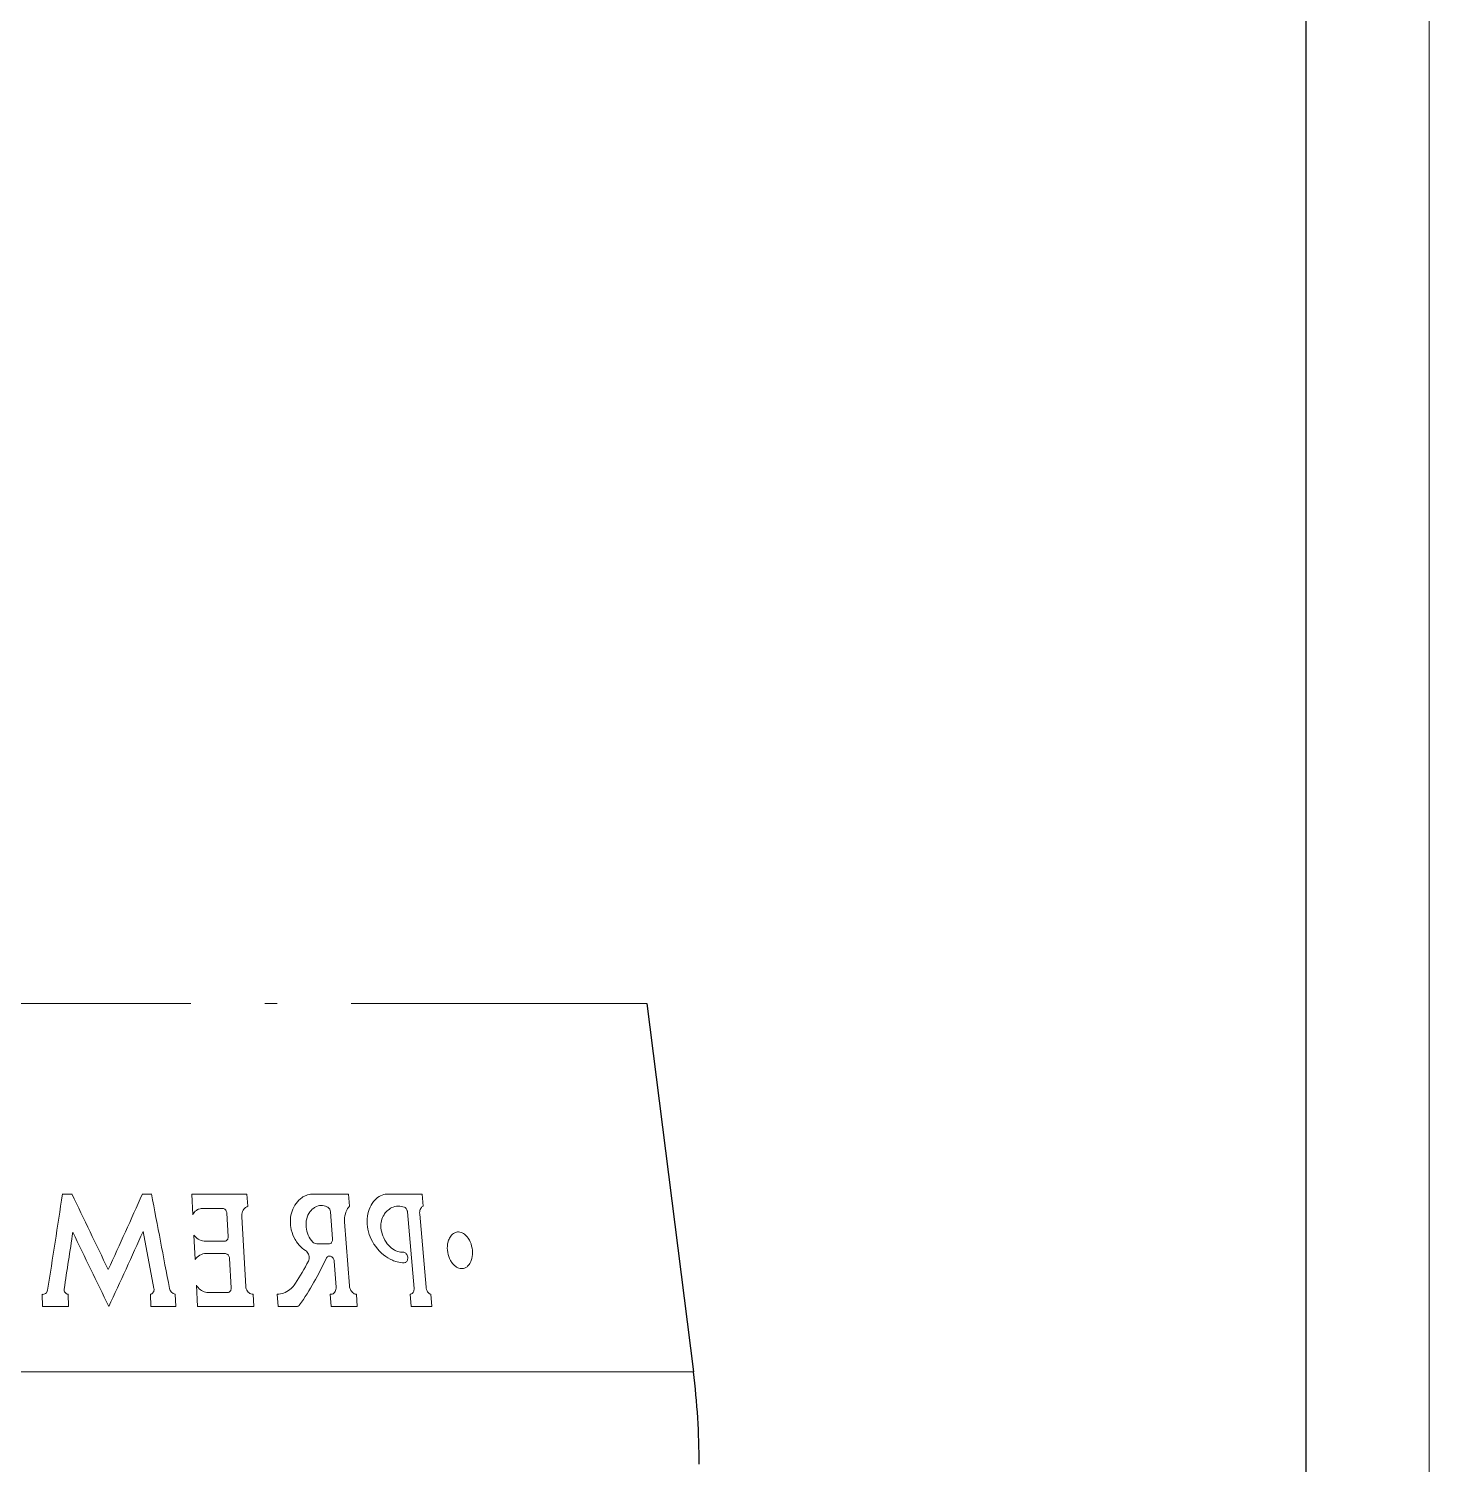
# Model space of a CAD drawing. Extents: x 0 to 297, y 0 to 420.
# Drawn here: x 240.2 to 297, y 142.2 to 200.4 of the extents above; entities that cross this region are included whole.
import ezdxf

# ---------------------------------------------------------------- set-up
doc = ezdxf.new("R2010")
doc.units = 0
doc.linetypes.add('DASHDOT', pattern=[18.5, 12, -3, 0.5, -3])

msp = doc.modelspace()

# ---------------------------------------------------------------- linework, layer by layer
at = {"color": 7, "lineweight": 13}
for p, q in [((297, 0), (297, 420)), ((262.937, 145.959), (198.273, 145.959))]:
    msp.add_line(p, q, dxfattribs=at)
at = {"color": 7, "lineweight": 30}
msp.add_line((292, 5), (292, 415), dxfattribs=at)
at = {"color": 7, "linetype": 'DASHDOT', "lineweight": 13}
msp.add_line((265.271, 160.889), (200.155, 160.889), dxfattribs=at)
at = {"color": 7, "lineweight": 30, "ltscale": 0.376206}
msp.add_line((265.271, 160.889), (267.153, 145.959), dxfattribs=at)
at = {"color": 7, "lineweight": 13, "ltscale": 0.009547}
msp.add_line((241.565, 153.169), (241.947, 153.169), dxfattribs=at)
at = {"color": 7, "lineweight": 13, "ltscale": 0.009226}
msp.add_line((244.805, 153.169), (245.174, 153.169), dxfattribs=at)
at = {"color": 7, "lineweight": 13, "ltscale": 0.021197}
msp.add_line((246.85, 152.323), (246.805, 153.169), dxfattribs=at)
at = {"color": 7, "lineweight": 13, "ltscale": 0.05608}
msp.add_line((246.805, 153.169), (249.048, 153.169), dxfattribs=at)
at = {"color": 7, "lineweight": 13, "ltscale": 0.012425}
for p, q in [((249.048, 153.169), (249.078, 152.673)), ((249.298, 149.102), (249.328, 148.606))]:
    msp.add_line(p, q, dxfattribs=at)
at = {"color": 7, "lineweight": 13, "ltscale": 0.03563}
msp.add_line((251.745, 153.169), (253.17, 153.169), dxfattribs=at)
at = {"color": 7, "lineweight": 13, "ltscale": 0.012439}
for p, q in [((253.17, 153.169), (253.208, 152.673)), ((253.483, 149.102), (253.521, 148.606))]:
    msp.add_line(p, q, dxfattribs=at)
at = {"color": 7, "lineweight": 13, "ltscale": 0.034097}
msp.add_line((254.782, 153.169), (256.146, 153.169), dxfattribs=at)
at = {"color": 7, "lineweight": 13, "ltscale": 0.01245}
for p, q in [((256.146, 153.169), (256.19, 152.673)), ((256.504, 149.102), (256.548, 148.606))]:
    msp.add_line(p, q, dxfattribs=at)
at = {"color": 7, "lineweight": 13, "ltscale": 0.020071}
msp.add_line((248.045, 152.585), (247.242, 152.585), dxfattribs=at)
at = {"color": 7, "lineweight": 13, "ltscale": 0.023419}
msp.add_line((248.287, 151.452), (248.233, 152.387), dxfattribs=at)
at = {"color": 7, "lineweight": 13, "ltscale": 0.07086}
msp.add_line((248.833, 152.244), (249, 149.415), dxfattribs=at)
at = {"color": 7, "lineweight": 13, "ltscale": 0.027631}
msp.add_line((252.437, 152.45), (252.518, 151.348), dxfattribs=at)
at = {"color": 7, "lineweight": 13, "ltscale": 0.065076}
msp.add_line((253.007, 152.039), (253.204, 149.444), dxfattribs=at)
at = {"color": 7, "lineweight": 13, "ltscale": 0.077838}
msp.add_line((255.822, 149.339), (255.557, 152.441), dxfattribs=at)
at = {"color": 7, "lineweight": 13, "ltscale": 0.074562}
msp.add_line((256.052, 152.357), (256.312, 149.385), dxfattribs=at)
at = {"color": 7, "lineweight": 13, "ltscale": 0.058872}
msp.add_line((245.275, 149.342), (244.834, 151.655), dxfattribs=at)
at = {"color": 7, "lineweight": 13, "ltscale": 0.024839}
msp.add_line((246.946, 150.509), (246.893, 151.501), dxfattribs=at)
at = {"color": 7, "lineweight": 13, "ltscale": 0.0187}
msp.add_line((247.374, 151.253), (248.122, 151.253), dxfattribs=at)
at = {"color": 7, "lineweight": 13, "ltscale": 0.012397}
msp.add_line((252.371, 151.15), (251.875, 151.15), dxfattribs=at)
at = {"color": 7, "lineweight": 13, "ltscale": 0.018912}
msp.add_line((248.15, 150.755), (247.394, 150.755), dxfattribs=at)
at = {"color": 7, "lineweight": 13, "ltscale": 0.029733}
msp.add_line((248.409, 149.37), (248.339, 150.557), dxfattribs=at)
at = {"color": 7, "lineweight": 13, "ltscale": 0.026258}
msp.add_line((252.663, 149.394), (252.585, 150.441), dxfattribs=at)
at = {"color": 7, "lineweight": 13, "ltscale": 0.012407}
msp.add_line((240.75, 148.606), (240.735, 149.102), dxfattribs=at)
at = {"color": 7, "lineweight": 13, "ltscale": 0.012409}
msp.add_line((241.796, 149.102), (241.813, 148.606), dxfattribs=at)
at = {"color": 7, "lineweight": 13, "ltscale": 0.012415}
msp.add_line((245.154, 148.606), (245.131, 149.102), dxfattribs=at)
at = {"color": 7, "lineweight": 13, "ltscale": 0.012417}
msp.add_line((246.139, 149.102), (246.164, 148.606), dxfattribs=at)
at = {"color": 7, "lineweight": 13, "ltscale": 0.021769}
msp.add_line((247.047, 148.606), (247, 149.475), dxfattribs=at)
at = {"color": 7, "lineweight": 13, "ltscale": 0.018983}
msp.add_line((247.482, 149.171), (248.241, 149.171), dxfattribs=at)
at = {"color": 7, "lineweight": 13, "ltscale": 0.012428}
msp.add_line((250.308, 148.606), (250.275, 149.102), dxfattribs=at)
at = {"color": 7, "lineweight": 13, "ltscale": 0.012435}
msp.add_line((252.462, 148.606), (252.426, 149.102), dxfattribs=at)
at = {"color": 7, "lineweight": 13, "ltscale": 0.012447}
msp.add_line((255.713, 148.606), (255.671, 149.102), dxfattribs=at)
at = {"color": 7, "lineweight": 13, "ltscale": 0.026587}
msp.add_line((241.813, 148.606), (240.75, 148.606), dxfattribs=at)
at = {"color": 7, "lineweight": 13, "ltscale": 0.02525}
msp.add_line((246.164, 148.606), (245.154, 148.606), dxfattribs=at)
at = {"color": 7, "lineweight": 13, "ltscale": 0.057042}
msp.add_line((249.328, 148.606), (247.047, 148.606), dxfattribs=at)
at = {"color": 7, "lineweight": 13, "ltscale": 0.018815}
msp.add_line((251.06, 148.606), (250.308, 148.606), dxfattribs=at)
at = {"color": 7, "lineweight": 13, "ltscale": 0.026469}
msp.add_line((253.521, 148.606), (252.462, 148.606), dxfattribs=at)
at = {"color": 7, "lineweight": 13, "ltscale": 0.020876}
msp.add_line((256.548, 148.606), (255.713, 148.606), dxfattribs=at)
at = {"color": 7, "lineweight": 13, "ltscale": 0.105401}
msp.add_line((267.153, 145.959), (262.937, 145.959), dxfattribs=at)
at = {"color": 7, "lineweight": 13}
for points in [[(251.422, 150.878), (251.352, 150.924), (251.286, 150.976), (251.223, 151.034), (251.164, 151.096), (251.108, 151.162), (251.057, 151.233), (251.028, 151.277), (251.001, 151.322), (250.952, 151.415), (250.909, 151.513), (250.874, 151.613), (250.846, 151.718), (250.825, 151.824), (250.818, 151.878), (250.813, 151.932), (250.809, 151.986), (250.808, 152.04), (250.81, 152.129), (250.818, 152.218), (250.832, 152.305), (250.851, 152.391), (250.876, 152.475), (250.906, 152.556), (250.944, 152.637), (250.987, 152.715), (251.036, 152.788), (251.09, 152.857), (251.149, 152.919), (251.212, 152.976), (251.28, 153.026), (251.315, 153.049), (251.352, 153.069), (251.401, 153.094), (251.452, 153.115), (251.504, 153.133), (251.563, 153.149), (251.623, 153.16), (251.684, 153.167), (251.745, 153.169)], [(254.135, 151.238), (254.085, 151.331), (254.041, 151.428), (254.003, 151.529), (253.973, 151.632), (253.949, 151.737), (253.932, 151.844), (253.922, 151.951), (253.919, 152.058), (253.924, 152.164), (253.936, 152.269), (253.953, 152.363), (253.976, 152.456), (254.005, 152.545), (254.041, 152.63), (254.082, 152.712), (254.128, 152.789), (254.18, 152.86), (254.208, 152.893), (254.237, 152.925), (254.29, 152.976), (254.347, 153.022), (254.406, 153.062), (254.467, 153.096), (254.531, 153.123), (254.596, 153.145), (254.658, 153.158), (254.72, 153.167), (254.782, 153.169)], [(247.242, 152.585), (247.193, 152.582), (247.145, 152.574), (247.099, 152.56), (247.072, 152.549), (247.046, 152.536), (246.997, 152.505), (246.952, 152.468), (246.912, 152.424), (246.878, 152.376), (246.85, 152.323)], [(248.233, 152.387), (248.229, 152.418), (248.221, 152.448), (248.209, 152.477), (248.187, 152.511), (248.173, 152.527), (248.159, 152.541), (248.143, 152.553), (248.127, 152.563), (248.101, 152.575), (248.073, 152.583), (248.045, 152.585)], [(249.078, 152.673), (249.035, 152.653), (248.994, 152.626), (248.955, 152.592), (248.921, 152.553), (248.892, 152.509), (248.869, 152.461), (248.851, 152.41), (248.839, 152.356), (248.833, 152.3), (248.833, 152.244)], [(251.719, 151.221), (251.664, 151.283), (251.615, 151.35), (251.572, 151.421), (251.534, 151.497), (251.502, 151.575), (251.477, 151.656), (251.459, 151.739), (251.447, 151.823), (251.442, 151.908), (251.445, 151.992), (251.454, 152.075), (251.47, 152.156), (251.493, 152.234), (251.522, 152.309), (251.559, 152.38), (251.579, 152.414), (251.601, 152.446), (251.647, 152.503), (251.698, 152.555), (251.753, 152.6), (251.782, 152.619), (251.812, 152.638)], [(251.812, 152.638), (251.869, 152.665), (251.928, 152.685), (251.989, 152.698), (252.051, 152.703), (252.114, 152.7), (252.176, 152.69), (252.229, 152.675), (252.281, 152.655), (252.332, 152.629)], [(253.208, 152.673), (253.168, 152.627), (253.131, 152.575), (253.112, 152.543), (253.093, 152.509), (253.062, 152.438), (253.037, 152.362), (253.019, 152.284), (253.008, 152.204), (253.004, 152.122), (253.007, 152.039)], [(255.435, 152.632), (255.375, 152.651), (255.314, 152.665), (255.253, 152.674), (255.183, 152.676), (255.114, 152.671), (255.046, 152.658), (254.98, 152.638), (254.926, 152.616), (254.873, 152.588), (254.822, 152.556), (254.773, 152.519), (254.732, 152.482), (254.693, 152.442), (254.656, 152.399), (254.63, 152.365), (254.606, 152.33)], [(255.557, 152.441), (255.553, 152.467), (255.547, 152.492), (255.536, 152.524), (255.521, 152.553), (255.503, 152.58), (255.483, 152.602), (255.459, 152.619), (255.435, 152.632)], [(256.19, 152.673), (256.166, 152.66), (256.144, 152.643), (256.124, 152.622), (256.11, 152.605), (256.098, 152.586), (256.078, 152.546), (256.063, 152.502), (256.054, 152.454), (256.05, 152.406), (256.052, 152.357)], [(254.606, 152.33), (254.571, 152.272), (254.542, 152.21), (254.519, 152.144), (254.502, 152.082), (254.49, 152.018), (254.482, 151.953), (254.479, 151.886), (254.479, 151.842), (254.481, 151.797), (254.492, 151.708), (254.511, 151.62)], [(246.893, 151.501), (246.931, 151.457), (246.972, 151.416), (247.016, 151.379), (247.07, 151.342), (247.127, 151.311), (247.186, 151.286), (247.248, 151.268), (247.31, 151.257), (247.374, 151.253)], [(248.122, 151.253), (248.149, 151.256), (248.175, 151.263), (248.2, 151.274), (248.221, 151.289), (248.239, 151.306), (248.255, 151.327), (248.265, 151.344), (248.273, 151.361), (248.282, 151.39), (248.287, 151.421), (248.287, 151.452)], [(254.511, 151.62), (254.531, 151.549), (254.555, 151.479), (254.593, 151.387), (254.639, 151.298), (254.664, 151.255), (254.69, 151.214), (254.736, 151.151), (254.785, 151.092), (254.838, 151.037), (254.893, 150.987), (254.952, 150.942), (255.02, 150.9), (255.055, 150.881), (255.091, 150.864), (255.126, 150.85), (255.162, 150.837), (255.217, 150.822), (255.273, 150.813), (255.328, 150.808), (255.383, 150.809)], [(257.178, 150.888), (257.173, 150.974), (257.176, 151.059), (257.186, 151.143), (257.203, 151.224), (257.214, 151.263), (257.227, 151.302), (257.242, 151.338), (257.258, 151.373), (257.283, 151.418), (257.31, 151.459), (257.341, 151.496), (257.382, 151.538), (257.427, 151.572), (257.451, 151.587), (257.475, 151.599), (257.513, 151.614), (257.552, 151.625), (257.592, 151.63), (257.633, 151.631), (257.683, 151.626), (257.732, 151.613), (257.781, 151.594), (257.829, 151.568), (257.874, 151.536), (257.901, 151.514), (257.927, 151.49), (257.954, 151.463), (257.979, 151.434), (258.024, 151.372), (258.067, 151.301), (258.104, 151.224), (258.134, 151.144), (258.159, 151.06), (258.177, 150.974), (258.189, 150.888)], [(251.537, 150.446), (251.555, 150.489), (251.566, 150.536), (251.571, 150.585), (251.568, 150.635), (251.559, 150.684), (251.542, 150.731), (251.52, 150.775), (251.492, 150.815), (251.459, 150.85), (251.422, 150.878)], [(252.518, 151.348), (252.518, 151.317), (252.515, 151.287), (252.507, 151.258), (252.491, 151.223), (252.481, 151.208), (252.469, 151.194), (252.456, 151.181), (252.442, 151.171), (252.42, 151.159), (252.396, 151.152), (252.371, 151.15)], [(255.428, 150.381), (255.356, 150.382), (255.283, 150.388), (255.21, 150.399), (255.138, 150.415), (255.09, 150.428), (255.043, 150.443), (254.994, 150.46), (254.946, 150.48), (254.853, 150.524), (254.762, 150.576), (254.673, 150.634), (254.587, 150.7), (254.501, 150.775), (254.419, 150.857), (254.341, 150.944), (254.267, 151.037), (254.198, 151.135), (254.135, 151.238)], [(255.383, 150.809), (255.412, 150.807), (255.44, 150.798), (255.467, 150.784), (255.49, 150.766), (255.51, 150.743), (255.529, 150.717), (255.544, 150.688), (255.559, 150.645), (255.567, 150.601), (255.568, 150.555), (255.564, 150.522), (255.556, 150.491), (255.544, 150.462), (255.529, 150.437), (255.508, 150.414), (255.484, 150.396), (255.457, 150.385), (255.428, 150.381)], [(258.189, 150.888), (258.194, 150.801), (258.192, 150.716), (258.183, 150.632), (258.167, 150.551), (258.157, 150.511), (258.144, 150.473), (258.13, 150.437), (258.115, 150.402), (258.091, 150.357), (258.065, 150.316), (258.035, 150.279), (257.995, 150.237), (257.973, 150.219), (257.949, 150.202), (257.927, 150.188), (257.903, 150.176), (257.865, 150.161), (257.826, 150.15), (257.787, 150.145), (257.746, 150.144), (257.696, 150.149), (257.645, 150.162), (257.596, 150.181), (257.547, 150.207), (257.5, 150.239), (257.473, 150.261), (257.446, 150.285), (257.419, 150.312), (257.393, 150.341), (257.346, 150.403), (257.324, 150.438), (257.302, 150.474), (257.264, 150.551), (257.233, 150.631), (257.208, 150.715), (257.189, 150.801), (257.178, 150.888)], [(248.339, 150.557), (248.335, 150.588), (248.327, 150.618), (248.315, 150.647), (248.293, 150.681), (248.28, 150.697), (248.265, 150.711), (248.249, 150.723), (248.232, 150.733), (248.206, 150.745), (248.178, 150.753), (248.15, 150.755)], [(252.585, 150.441), (252.58, 150.476), (252.571, 150.51), (252.557, 150.543), (252.538, 150.573), (252.516, 150.599), (252.49, 150.621), (252.463, 150.638), (252.433, 150.649), (252.403, 150.653), (252.373, 150.652), (252.344, 150.644), (252.317, 150.63), (252.293, 150.61), (252.272, 150.585), (252.256, 150.556)], [(245.131, 149.102), (245.159, 149.111), (245.186, 149.125), (245.21, 149.142), (245.231, 149.164), (245.249, 149.189), (245.263, 149.217), (245.272, 149.247), (245.278, 149.278), (245.278, 149.31), (245.275, 149.342)], [(247, 149.475), (247.033, 149.422), (247.07, 149.373), (247.111, 149.328), (247.157, 149.288), (247.206, 149.253), (247.258, 149.224), (247.312, 149.201), (247.368, 149.185), (247.424, 149.175), (247.482, 149.171)], [(248.241, 149.171), (248.269, 149.174), (248.296, 149.181), (248.321, 149.192), (248.341, 149.207), (248.36, 149.224), (248.376, 149.245), (248.386, 149.262), (248.394, 149.279), (248.403, 149.308), (248.408, 149.339), (248.409, 149.37)], [(249, 149.415), (249.007, 149.366), (249.02, 149.318), (249.039, 149.273), (249.064, 149.231), (249.095, 149.194), (249.13, 149.162), (249.168, 149.136), (249.21, 149.117), (249.254, 149.105), (249.298, 149.102)], [(250.275, 149.102), (250.342, 149.107), (250.407, 149.118), (250.472, 149.133), (250.535, 149.153), (250.601, 149.18), (250.665, 149.212), (250.727, 149.249), (250.786, 149.291), (250.841, 149.337), (250.885, 149.379), (250.927, 149.424), (250.966, 149.471), (250.993, 149.509), (251.019, 149.547)], [(252.426, 149.102), (252.465, 149.102), (252.503, 149.111), (252.539, 149.126), (252.556, 149.137), (252.573, 149.15), (252.602, 149.179), (252.625, 149.214), (252.644, 149.255), (252.657, 149.3), (252.663, 149.347), (252.663, 149.394)], [(253.204, 149.444), (253.211, 149.393), (253.224, 149.344), (253.243, 149.296), (253.266, 149.252), (253.294, 149.212), (253.327, 149.178), (253.362, 149.149), (253.401, 149.126), (253.442, 149.11), (253.483, 149.102)], [(255.671, 149.102), (255.696, 149.105), (255.722, 149.114), (255.746, 149.129), (255.767, 149.149), (255.786, 149.173), (255.801, 149.202), (255.813, 149.233), (255.82, 149.267), (255.823, 149.303), (255.822, 149.339)], [(256.312, 149.385), (256.317, 149.346), (256.33, 149.295), (256.349, 149.247), (256.374, 149.203), (256.402, 149.169), (256.434, 149.139), (256.451, 149.127), (256.468, 149.116), (256.486, 149.108), (256.504, 149.102)]]:
    msp.add_lwpolyline(points, dxfattribs=at)
for centre, radius, start, end in [((-370.458, 246.02), 619.026, 351.00756, 351.373379), ((1107, 567.545), 959.179, 205.595241, 205.798111), ((58.195, 235.817), 204.093, 335.16894, 336.11205), ((1542.328, 399.084), 1320.258, 190.73473, 190.903846), ((252.211, 152.44), 0.225, 2.63236, 57.47733), ((-365.218, 243.2), 614.069, 351.2056, 351.423292), ((1111.808, 570.531), 965.442, 205.715589, 205.914457), ((58.01, 234.989), 204.567, 335.02168, 335.96042), ((251.882, 151.371), 0.222, 222.41518, 268.00679), ((247.398, 150.22), 0.536, 90.42305, 147.36792), ((241.498, 155.636), 11.301, 327.40302, 332.66226), ((241.545, 155.409), 11.759, 325.03982, 335.62556), ((240.768, 149.292), 0.193, 260.06486, 351.57693), ((241.817, 149.288), 0.187, 171.34223, 263.61106), ((246.2, 149.393), 0.299, 189.93192, 258.16811), ((251.059, 148.753), 0.148, 270.60691, 326.33263)]:
    msp.add_arc(centre, radius, start, end, dxfattribs=at)
at = {"color": 7, "lineweight": 30}
msp.add_arc((237.388, 142.208), 30, 0, 7.18144, dxfattribs=at)

doc.saveas('drawing.dxf')
